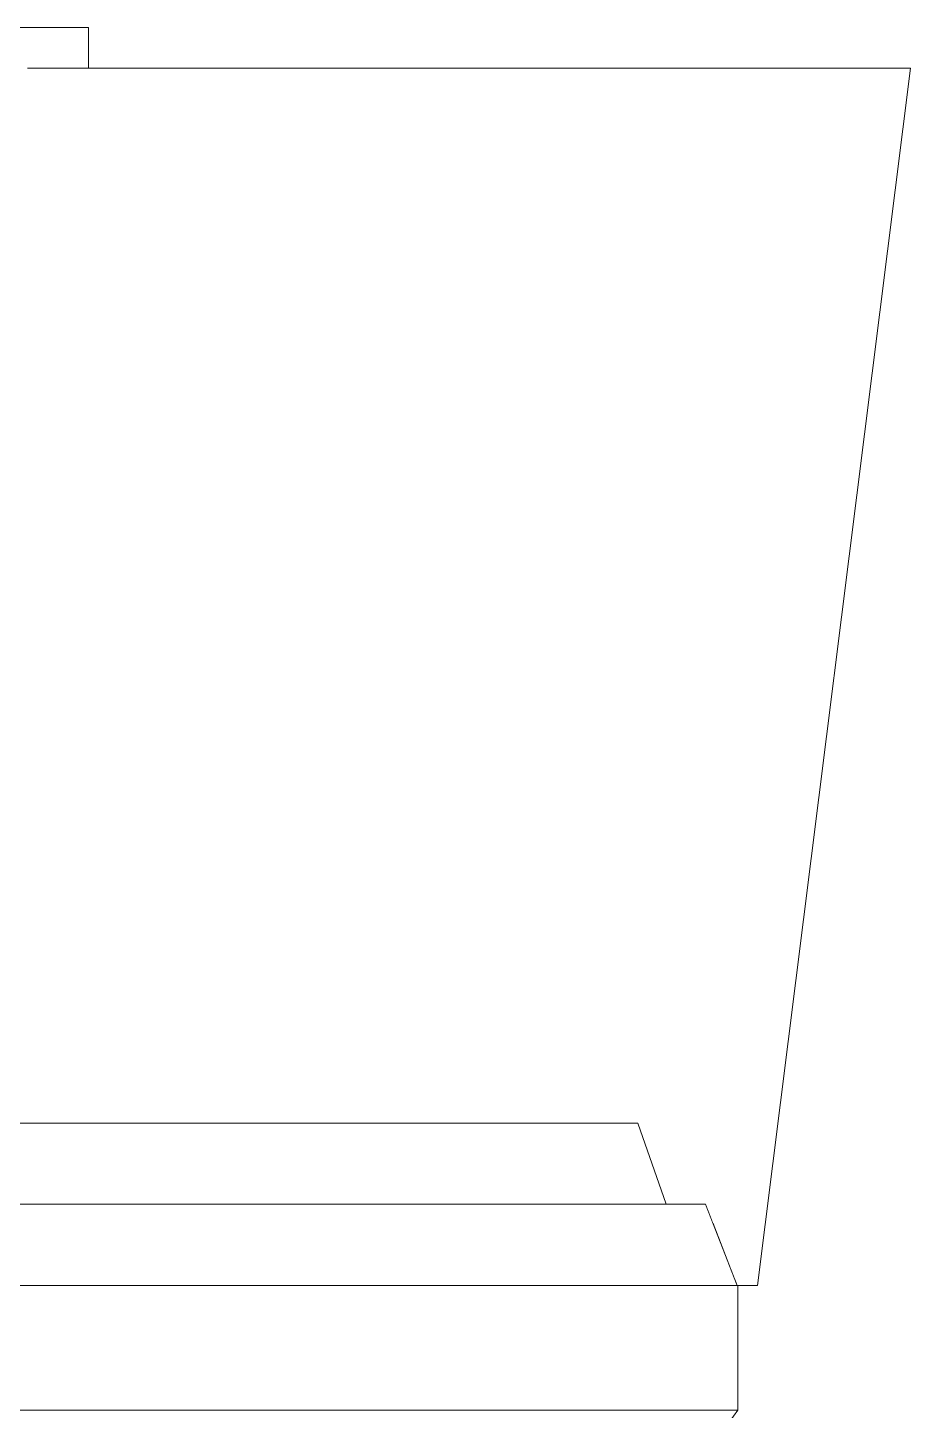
# Model space of a CAD drawing. Header units: millimetres. Extents: x 14397 to 67587, y -11631 to -8348.
# Drawn here: x 33196.3 to 33413.8, y -10979 to -10638.2 of the extents above; entities that cross this region are included whole.
import ezdxf

# ---------------------------------------------------------------- set-up
doc = ezdxf.new("R2010")
doc.units = ezdxf.units.MM
doc.header["$MEASUREMENT"] = 0
doc.linetypes.add('Wipeout_Contour', pattern=[1000, 0, -1000])
doc.layers.add('NewA-Ee_40_20-M_GeneralFFAndEInternalSanitary', color=7, linetype='Continuous')

# ---------------------------------------------------------------- blocks, each defined once
blk = doc.blocks.new('Section Elem_55_6', base_point=(23895.45, -115148.23))
at = {"color": 254, "linetype": 'Wipeout_Contour', "lineweight": 0, "ltscale": 105315.667109}
blk.add_wipeout([(33376.12, -10948.23), (33408.73, -10648.23), (33374.69, -10948.23)], dxfattribs=at).dxf.layer = 'NewA-Ee_40_20-M_GeneralFFAndEInternalSanitary'
at = {"color": 254, "linetype": 'Wipeout_Contour', "lineweight": 0, "ltscale": 140496.261018}
blk.add_wipeout([(33371.31, -10979), (33371.31, -10948.23), (33366.95, -10948.23), (33366.95, -10979)], dxfattribs=at).dxf.layer = 'NewA-Ee_40_20-M_GeneralFFAndEInternalSanitary'
at = {"color": 254, "linetype": 'Wipeout_Contour', "lineweight": 0, "ltscale": 104995.829783}
blk.add_wipeout([(33196.3, -10979), (33196.3, -11112.34), (33214.01, -11112.34)], dxfattribs=at).dxf.layer = 'NewA-Ee_40_20-M_GeneralFFAndEInternalSanitary'
at = {"color": 254, "linetype": 'Wipeout_Contour', "lineweight": 0, "ltscale": 105242.126778}
blk.add_wipeout([(33315.98, -10979), (33254.19, -11112.34), (33341.23, -10979)], dxfattribs=at).dxf.layer = 'NewA-Ee_40_20-M_GeneralFFAndEInternalSanitary'
at = {"color": 254, "linetype": 'Wipeout_Contour', "lineweight": 0, "ltscale": 105259.490098}
blk.add_wipeout([(33376.12, -10948.23), (33413.8, -10648.23), (33408.73, -10648.23)], dxfattribs=at).dxf.layer = 'NewA-Ee_40_20-M_GeneralFFAndEInternalSanitary'
at = {"color": 254, "linetype": 'Wipeout_Contour', "lineweight": 0, "ltscale": 140468.809154}
blk.add_wipeout([(33366.95, -10979), (33366.95, -10948.23), (33356.86, -10948.23), (33356.86, -10979)], dxfattribs=at).dxf.layer = 'NewA-Ee_40_20-M_GeneralFFAndEInternalSanitary'
at = {"color": 254, "linetype": 'Wipeout_Contour', "lineweight": 0, "ltscale": 105091.800759}
blk.add_wipeout([(33230.36, -11112.34), (33281.57, -10979), (33240.63, -10979)], dxfattribs=at).dxf.layer = 'NewA-Ee_40_20-M_GeneralFFAndEInternalSanitary'
at = {"layer": 'NewA-Ee_40_20-M_GeneralFFAndEInternalSanitary', "color": 1, "linetype": 'Continuous', "lineweight": 18}
blk.add_line((33371.31, -10979), (33366.95, -10979), dxfattribs=at)
at = {"color": 254, "linetype": 'Wipeout_Contour', "lineweight": 0, "ltscale": 140419.92735}
blk.add_wipeout([(33356.86, -10948.23), (33341.23, -10948.23), (33341.23, -10979), (33356.86, -10979)], dxfattribs=at).dxf.layer = 'NewA-Ee_40_20-M_GeneralFFAndEInternalSanitary'
at = {"layer": 'NewA-Ee_40_20-M_GeneralFFAndEInternalSanitary', "color": 1, "linetype": 'Continuous', "lineweight": 18}
blk.add_line((33366.95, -10979), (33356.86, -10979), dxfattribs=at)
at = {"color": 254, "linetype": 'Wipeout_Contour', "lineweight": 0, "ltscale": 140342.264738}
blk.add_wipeout([(33341.23, -10948.23), (33315.98, -10948.23), (33315.98, -10979), (33341.23, -10979)], dxfattribs=at).dxf.layer = 'NewA-Ee_40_20-M_GeneralFFAndEInternalSanitary'
at = {"layer": 'NewA-Ee_40_20-M_GeneralFFAndEInternalSanitary', "color": 1, "linetype": 'Continuous', "lineweight": 18}
blk.add_line((33356.86, -10979), (33341.23, -10979), dxfattribs=at)
at = {"color": 254, "linetype": 'Wipeout_Contour', "lineweight": 0, "ltscale": 140228.937214}
blk.add_wipeout([(33315.98, -10948.23), (33281.57, -10948.23), (33281.57, -10979), (33315.98, -10979)], dxfattribs=at).dxf.layer = 'NewA-Ee_40_20-M_GeneralFFAndEInternalSanitary'
at = {"layer": 'NewA-Ee_40_20-M_GeneralFFAndEInternalSanitary', "color": 1, "linetype": 'Continuous', "lineweight": 18}
blk.add_line((33341.23, -10979), (33315.98, -10979), dxfattribs=at)
at = {"color": 254, "linetype": 'Wipeout_Contour', "lineweight": 0, "ltscale": 140085.810536}
blk.add_wipeout([(33240.63, -10979), (33281.57, -10979), (33281.57, -10948.23), (33240.63, -10948.23)], dxfattribs=at).dxf.layer = 'NewA-Ee_40_20-M_GeneralFFAndEInternalSanitary'
at = {"layer": 'NewA-Ee_40_20-M_GeneralFFAndEInternalSanitary', "color": 1, "linetype": 'Continuous', "lineweight": 18}
for p, q in [((33274.22, -11112.34), (33371.31, -10979)), ((33315.98, -10979), (33281.57, -10979))]:
    blk.add_line(p, q, dxfattribs=at)
at = {"color": 254, "linetype": 'Wipeout_Contour', "lineweight": 0, "ltscale": 139923.850336}
blk.add_wipeout([(33240.63, -10948.23), (33196.3, -10948.23), (33196.3, -10979), (33240.63, -10979)], dxfattribs=at).dxf.layer = 'NewA-Ee_40_20-M_GeneralFFAndEInternalSanitary'
at = {"layer": 'NewA-Ee_40_20-M_GeneralFFAndEInternalSanitary', "color": 1, "linetype": 'Continuous', "lineweight": 18}
for p, q in [((33196.3, -10979), (33151.97, -10979)), ((33240.63, -10979), (33196.3, -10979)), ((33281.57, -10979), (33240.63, -10979))]:
    blk.add_line(p, q, dxfattribs=at)
at = {"color": 254, "linetype": 'Wipeout_Contour', "lineweight": 0, "ltscale": 104777.499299}
blk.add_wipeout([(33154.15, -10928.23), (33152.01, -10948.23), (33196.3, -10948.23)], dxfattribs=at).dxf.layer = 'NewA-Ee_40_20-M_GeneralFFAndEInternalSanitary'
at = {"color": 254, "linetype": 'Wipeout_Contour', "lineweight": 0, "ltscale": 105022.597053}
blk.add_wipeout([(33281.48, -10948.23), (33238.45, -10928.23), (33240.59, -10948.23)], dxfattribs=at).dxf.layer = 'NewA-Ee_40_20-M_GeneralFFAndEInternalSanitary'
at = {"color": 254, "linetype": 'Wipeout_Contour', "lineweight": 0, "ltscale": 104901.697522}
blk.add_wipeout([(33196.3, -10928.23), (33196.3, -10948.23), (33240.59, -10948.23)], dxfattribs=at).dxf.layer = 'NewA-Ee_40_20-M_GeneralFFAndEInternalSanitary'
at = {"color": 254, "linetype": 'Wipeout_Contour', "lineweight": 0, "ltscale": 105131.019394}
blk.add_wipeout([(33277.38, -10928.23), (33281.48, -10948.23), (33315.85, -10948.23)], dxfattribs=at).dxf.layer = 'NewA-Ee_40_20-M_GeneralFFAndEInternalSanitary'
at = {"color": 254, "linetype": 'Wipeout_Contour', "lineweight": 0, "ltscale": 104934.262251}
blk.add_wipeout([(33238.45, -10928.23), (33196.3, -10928.23), (33240.59, -10948.23)], dxfattribs=at).dxf.layer = 'NewA-Ee_40_20-M_GeneralFFAndEInternalSanitary'
at = {"color": 254, "linetype": 'Wipeout_Contour', "lineweight": 0, "ltscale": 105218.639928}
blk.add_wipeout([(33341.07, -10948.23), (33310.09, -10928.23), (33315.85, -10948.23)], dxfattribs=at).dxf.layer = 'NewA-Ee_40_20-M_GeneralFFAndEInternalSanitary'
at = {"color": 254, "linetype": 'Wipeout_Contour', "lineweight": 0, "ltscale": 104812.078942}
blk.add_wipeout([(33196.3, -10928.23), (33154.15, -10928.23), (33196.3, -10948.23)], dxfattribs=at).dxf.layer = 'NewA-Ee_40_20-M_GeneralFFAndEInternalSanitary'
at = {"color": 254, "linetype": 'Wipeout_Contour', "lineweight": 0, "ltscale": 105050.171411}
blk.add_wipeout([(33277.38, -10928.23), (33238.45, -10928.23), (33281.48, -10948.23)], dxfattribs=at).dxf.layer = 'NewA-Ee_40_20-M_GeneralFFAndEInternalSanitary'
at = {"color": 254, "linetype": 'Wipeout_Contour', "lineweight": 0, "ltscale": 105280.125}
blk.add_wipeout([(33341.07, -10948.23), (33356.69, -10948.23), (33334.09, -10928.23)], dxfattribs=at).dxf.layer = 'NewA-Ee_40_20-M_GeneralFFAndEInternalSanitary'
at = {"layer": 'NewA-Ee_40_20-M_GeneralFFAndEInternalSanitary', "color": 1, "linetype": 'Continuous', "lineweight": 18}
for p, q in [((33152.01, -10948.23), (33196.3, -10948.23)), ((33196.3, -10948.23), (33240.59, -10948.23)), ((33240.59, -10948.23), (33240.63, -10948.23)), ((33240.63, -10948.23), (33240.59, -10948.23))]:
    blk.add_line(p, q, dxfattribs=at)
at = {"color": 254, "linetype": 'Wipeout_Contour', "lineweight": 0, "ltscale": 105150.938838}
blk.add_wipeout([(33310.09, -10928.23), (33277.38, -10928.23), (33315.85, -10948.23)], dxfattribs=at).dxf.layer = 'NewA-Ee_40_20-M_GeneralFFAndEInternalSanitary'
at = {"color": 254, "linetype": 'Wipeout_Contour', "lineweight": 0, "ltscale": 105318.876736}
blk.add_wipeout([(33366.77, -10948.23), (33349.29, -10928.23), (33356.69, -10948.23)], dxfattribs=at).dxf.layer = 'NewA-Ee_40_20-M_GeneralFFAndEInternalSanitary'
at = {"layer": 'NewA-Ee_40_20-M_GeneralFFAndEInternalSanitary', "color": 1, "linetype": 'Continuous', "lineweight": 18}
blk.add_line((33281.57, -10948.23), (33240.63, -10948.23), dxfattribs=at)
at = {"color": 254, "linetype": 'Wipeout_Contour', "lineweight": 0, "ltscale": 105085.144092}
blk.add_wipeout([(33303.9, -10928.23), (33269.27, -10908.23), (33272.96, -10928.23)], dxfattribs=at).dxf.layer = 'NewA-Ee_40_20-M_GeneralFFAndEInternalSanitary'
at = {"color": 254, "linetype": 'Wipeout_Contour', "lineweight": 0, "ltscale": 105228.859725}
blk.add_wipeout([(33334.09, -10928.23), (33310.09, -10928.23), (33341.07, -10948.23)], dxfattribs=at).dxf.layer = 'NewA-Ee_40_20-M_GeneralFFAndEInternalSanitary'
at = {"color": 254, "linetype": 'Wipeout_Contour', "lineweight": 0, "ltscale": 140449.223189}
blk.add_wipeout([(33359.1, -10928.23), (33366.77, -10948.23), (33371.12, -10948.23), (33363.34, -10928.23)], dxfattribs=at).dxf.layer = 'NewA-Ee_40_20-M_GeneralFFAndEInternalSanitary'
at = {"layer": 'NewA-Ee_40_20-M_GeneralFFAndEInternalSanitary', "color": 1, "linetype": 'Continuous', "lineweight": 18}
blk.add_line((33315.98, -10948.23), (33281.57, -10948.23), dxfattribs=at)
at = {"color": 254, "linetype": 'Wipeout_Contour', "lineweight": 0, "ltscale": 140418.352716}
blk.add_wipeout([(33370.74, -10947.26), (33371.12, -10948.23), (33374.69, -10948.23), (33394.51, -10648.23)], dxfattribs=at).dxf.layer = 'NewA-Ee_40_20-M_GeneralFFAndEInternalSanitary'
at = {"color": 254, "linetype": 'Wipeout_Contour', "lineweight": 0, "ltscale": 105102.358121}
blk.add_wipeout([(33269.27, -10908.23), (33303.9, -10928.23), (33298.71, -10908.23)], dxfattribs=at).dxf.layer = 'NewA-Ee_40_20-M_GeneralFFAndEInternalSanitary'
at = {"color": 254, "linetype": 'Wipeout_Contour', "lineweight": 0, "ltscale": 105281.041538}
blk.add_wipeout([(33349.29, -10928.23), (33334.09, -10928.23), (33356.69, -10948.23)], dxfattribs=at).dxf.layer = 'NewA-Ee_40_20-M_GeneralFFAndEInternalSanitary'
at = {"layer": 'NewA-Ee_40_20-M_GeneralFFAndEInternalSanitary', "color": 1, "linetype": 'Continuous', "lineweight": 18}
blk.add_line((33341.23, -10948.23), (33315.98, -10948.23), dxfattribs=at)
at = {"color": 254, "linetype": 'Wipeout_Contour', "lineweight": 0, "ltscale": 105240.016762}
blk.add_wipeout([(33374.69, -10948.23), (33408.73, -10648.23), (33394.51, -10648.23)], dxfattribs=at).dxf.layer = 'NewA-Ee_40_20-M_GeneralFFAndEInternalSanitary'
at = {"color": 254, "linetype": 'Wipeout_Contour', "lineweight": 0, "ltscale": 104987.554187}
blk.add_wipeout([(33272.96, -10928.23), (33234.24, -10908.23), (33236.16, -10928.23)], dxfattribs=at).dxf.layer = 'NewA-Ee_40_20-M_GeneralFFAndEInternalSanitary'
at = {"color": 254, "linetype": 'Wipeout_Contour', "lineweight": 0, "ltscale": 105314.496264}
blk.add_wipeout([(33359.1, -10928.23), (33349.29, -10928.23), (33366.77, -10948.23)], dxfattribs=at).dxf.layer = 'NewA-Ee_40_20-M_GeneralFFAndEInternalSanitary'
at = {"layer": 'NewA-Ee_40_20-M_GeneralFFAndEInternalSanitary', "color": 1, "linetype": 'Continuous', "lineweight": 18}
for p, q in [((33413.8, -10648.23), (33408.73, -10648.23)), ((33356.86, -10948.23), (33341.23, -10948.23))]:
    blk.add_line(p, q, dxfattribs=at)
at = {"color": 254, "linetype": 'Wipeout_Contour', "lineweight": 0, "ltscale": 105262.734894}
blk.add_wipeout([(33373.87, -10648.23), (33365.28, -10933.23), (33370.68, -10947.09)], dxfattribs=at).dxf.layer = 'NewA-Ee_40_20-M_GeneralFFAndEInternalSanitary'
at = {"color": 254, "linetype": 'Wipeout_Contour', "lineweight": 0, "ltscale": 105011.648442}
blk.add_wipeout([(33269.27, -10908.23), (33234.24, -10908.23), (33272.96, -10928.23)], dxfattribs=at).dxf.layer = 'NewA-Ee_40_20-M_GeneralFFAndEInternalSanitary'
at = {"color": 254, "linetype": 'Wipeout_Contour', "lineweight": 0, "ltscale": 140360.158393}
blk.add_wipeout([(33353.64, -10928.23), (33346.63, -10908.23), (33342.82, -10908.23), (33349.73, -10928.23)], dxfattribs=at).dxf.layer = 'NewA-Ee_40_20-M_GeneralFFAndEInternalSanitary'
at = {"layer": 'NewA-Ee_40_20-M_GeneralFFAndEInternalSanitary', "color": 1, "linetype": 'Continuous', "lineweight": 18}
for p, q in [((33238.45, -10928.23), (33277.38, -10928.23)), ((33366.95, -10948.23), (33356.86, -10948.23))]:
    blk.add_line(p, q, dxfattribs=at)
at = {"color": 254, "linetype": 'Wipeout_Contour', "lineweight": 0, "ltscale": 140324.180138}
blk.add_wipeout([(33370.68, -10947.09), (33370.74, -10947.26), (33394.51, -10648.23), (33373.87, -10648.23)], dxfattribs=at).dxf.layer = 'NewA-Ee_40_20-M_GeneralFFAndEInternalSanitary'
at = {"color": 254, "linetype": 'Wipeout_Contour', "lineweight": 0, "ltscale": 104878.731}
blk.add_wipeout([(33236.16, -10928.23), (33196.3, -10908.23), (33196.3, -10928.23)], dxfattribs=at).dxf.layer = 'NewA-Ee_40_20-M_GeneralFFAndEInternalSanitary'
at = {"color": 254, "linetype": 'Wipeout_Contour', "lineweight": 0, "ltscale": 105254.209499}
blk.add_wipeout([(33349.73, -10928.23), (33333.99, -10908.23), (33340.65, -10928.23)], dxfattribs=at).dxf.layer = 'NewA-Ee_40_20-M_GeneralFFAndEInternalSanitary'
at = {"layer": 'NewA-Ee_40_20-M_GeneralFFAndEInternalSanitary', "color": 1, "linetype": 'Continuous', "lineweight": 18}
for p, q in [((33376.12, -10948.23), (33413.8, -10648.23)), ((33408.73, -10648.23), (33394.51, -10648.23)), ((33371.31, -10948.23), (33366.95, -10948.23)), ((33371.31, -10979), (33371.31, -10948.23)), ((33374.69, -10948.23), (33371.31, -10948.23)), ((33376.12, -10948.23), (33374.69, -10948.23))]:
    blk.add_line(p, q, dxfattribs=at)
at = {"color": 254, "linetype": 'Wipeout_Contour', "lineweight": 0, "ltscale": 104907.308542}
blk.add_wipeout([(33234.24, -10908.23), (33196.3, -10908.23), (33236.16, -10928.23)], dxfattribs=at).dxf.layer = 'NewA-Ee_40_20-M_GeneralFFAndEInternalSanitary'
at = {"color": 254, "linetype": 'Wipeout_Contour', "lineweight": 0, "ltscale": 105249.607825}
blk.add_wipeout([(33349.73, -10928.23), (33342.82, -10908.23), (33333.99, -10908.23)], dxfattribs=at).dxf.layer = 'NewA-Ee_40_20-M_GeneralFFAndEInternalSanitary'
at = {"layer": 'NewA-Ee_40_20-M_GeneralFFAndEInternalSanitary', "color": 1, "linetype": 'Continuous', "lineweight": 18}
for p, q in [((33154.15, -10928.23), (33196.3, -10928.23)), ((33196.3, -10928.23), (33238.45, -10928.23))]:
    blk.add_line(p, q, dxfattribs=at)
at = {"color": 254, "linetype": 'Wipeout_Contour', "lineweight": 0, "ltscale": 104781.635417}
blk.add_wipeout([(33231.62, -10908.23), (33196.3, -10648.23), (33196.3, -10908.23)], dxfattribs=at).dxf.layer = 'NewA-Ee_40_20-M_GeneralFFAndEInternalSanitary'
at = {"color": 254, "linetype": 'Wipeout_Contour', "lineweight": 0, "ltscale": 104895.489738}
blk.add_wipeout([(33272.04, -10908.23), (33235.17, -10648.23), (33236.8, -10908.23)], dxfattribs=at).dxf.layer = 'NewA-Ee_40_20-M_GeneralFFAndEInternalSanitary'
at = {"color": 254, "linetype": 'Wipeout_Contour', "lineweight": 0, "ltscale": 175415.252739}
blk.add_wipeout([(33350.8, -10648.23), (33356.69, -10883.76), (33357.8, -10928.23), (33363.34, -10928.23), (33363.97, -10929.86)], dxfattribs=at).dxf.layer = 'NewA-Ee_40_20-M_GeneralFFAndEInternalSanitary'
at = {"color": 254, "linetype": 'Wipeout_Contour', "lineweight": 0, "ltscale": 105219.339147}
blk.add_wipeout([(33340.65, -10928.23), (33320.31, -10908.23), (33326.6, -10928.23)], dxfattribs=at).dxf.layer = 'NewA-Ee_40_20-M_GeneralFFAndEInternalSanitary'
at = {"color": 254, "linetype": 'Wipeout_Contour', "lineweight": 0, "ltscale": 140260.220095}
blk.add_wipeout([(33373.87, -10648.23), (33350.8, -10648.23), (33363.97, -10929.86), (33365.28, -10933.23)], dxfattribs=at).dxf.layer = 'NewA-Ee_40_20-M_GeneralFFAndEInternalSanitary'
at = {"color": 254, "linetype": 'Wipeout_Contour', "lineweight": 0, "ltscale": 105219.484001}
blk.add_wipeout([(33320.31, -10908.23), (33340.65, -10928.23), (33333.99, -10908.23)], dxfattribs=at).dxf.layer = 'NewA-Ee_40_20-M_GeneralFFAndEInternalSanitary'
at = {"layer": 'NewA-Ee_40_20-M_GeneralFFAndEInternalSanitary', "color": 1, "linetype": 'Continuous', "lineweight": 18}
for p, q in [((33394.51, -10648.23), (33373.87, -10648.23)), ((33363.34, -10928.23), (33371.12, -10948.23))]:
    blk.add_line(p, q, dxfattribs=at)
at = {"color": 254, "linetype": 'Wipeout_Contour', "lineweight": 0, "ltscale": 105164.006599}
blk.add_wipeout([(33326.6, -10928.23), (33298.71, -10908.23), (33303.9, -10928.23)], dxfattribs=at).dxf.layer = 'NewA-Ee_40_20-M_GeneralFFAndEInternalSanitary'
at = {"color": 254, "linetype": 'Wipeout_Contour', "lineweight": 0, "ltscale": 105172.504223}
blk.add_wipeout([(33298.71, -10908.23), (33326.6, -10928.23), (33320.31, -10908.23)], dxfattribs=at).dxf.layer = 'NewA-Ee_40_20-M_GeneralFFAndEInternalSanitary'
at = {"layer": 'NewA-Ee_40_20-M_GeneralFFAndEInternalSanitary', "color": 1, "linetype": 'Continuous', "lineweight": 18}
blk.add_line((33277.38, -10928.23), (33310.09, -10928.23), dxfattribs=at)
at = {"color": 254, "linetype": 'Wipeout_Contour', "lineweight": 0, "ltscale": 175314.269514}
blk.add_wipeout([(33312.51, -10648.23), (33317.4, -10908.23), (33346.63, -10908.23), (33353.64, -10928.23), (33355.25, -10928.23)], dxfattribs=at).dxf.layer = 'NewA-Ee_40_20-M_GeneralFFAndEInternalSanitary'
at = {"color": 254, "linetype": 'Wipeout_Contour', "lineweight": 0, "ltscale": 140183.763441}
blk.add_wipeout([(33350.8, -10648.23), (33312.51, -10648.23), (33355.25, -10928.23), (33357.8, -10928.23)], dxfattribs=at).dxf.layer = 'NewA-Ee_40_20-M_GeneralFFAndEInternalSanitary'
at = {"layer": 'NewA-Ee_40_20-M_GeneralFFAndEInternalSanitary', "color": 1, "linetype": 'Continuous', "lineweight": 18}
for p, q in [((33373.87, -10648.23), (33350.8, -10648.23)), ((33333.99, -10908.23), (33320.31, -10908.23)), ((33342.82, -10908.23), (33333.99, -10908.23)), ((33346.63, -10908.23), (33342.82, -10908.23)), ((33353.64, -10928.23), (33346.63, -10908.23)), ((33310.09, -10928.23), (33334.09, -10928.23)), ((33334.09, -10928.23), (33349.29, -10928.23)), ((33349.29, -10928.23), (33359.1, -10928.23)), ((33359.1, -10928.23), (33363.34, -10928.23))]:
    blk.add_line(p, q, dxfattribs=at)
at = {"color": 254, "linetype": 'Wipeout_Contour', "lineweight": 0, "ltscale": 105008.989195}
blk.add_wipeout([(33312.26, -10908.23), (33273.94, -10648.23), (33277.21, -10908.23)], dxfattribs=at).dxf.layer = 'NewA-Ee_40_20-M_GeneralFFAndEInternalSanitary'
at = {"color": 254, "linetype": 'Wipeout_Contour', "lineweight": 0, "ltscale": 140018.880627}
blk.add_wipeout([(33312.51, -10648.23), (33273.94, -10648.23), (33312.26, -10908.23), (33317.4, -10908.23)], dxfattribs=at).dxf.layer = 'NewA-Ee_40_20-M_GeneralFFAndEInternalSanitary'
at = {"layer": 'NewA-Ee_40_20-M_GeneralFFAndEInternalSanitary', "color": 1, "linetype": 'Continuous', "lineweight": 18}
for p, q in [((33350.8, -10648.23), (33312.51, -10648.23)), ((33320.31, -10908.23), (33298.71, -10908.23))]:
    blk.add_line(p, q, dxfattribs=at)
at = {"color": 254, "linetype": 'Wipeout_Contour', "lineweight": 0, "ltscale": 139868.759087}
blk.add_wipeout([(33273.94, -10648.23), (33235.17, -10648.23), (33272.04, -10908.23), (33277.21, -10908.23)], dxfattribs=at).dxf.layer = 'NewA-Ee_40_20-M_GeneralFFAndEInternalSanitary'
at = {"layer": 'NewA-Ee_40_20-M_GeneralFFAndEInternalSanitary', "color": 1, "linetype": 'Continuous', "lineweight": 18}
for p, q in [((33312.51, -10648.23), (33273.94, -10648.23)), ((33298.71, -10908.23), (33269.27, -10908.23))]:
    blk.add_line(p, q, dxfattribs=at)
at = {"color": 254, "linetype": 'Wipeout_Contour', "lineweight": 0, "ltscale": 139718.000359}
blk.add_wipeout([(33235.17, -10648.23), (33196.3, -10648.23), (33231.62, -10908.23), (33236.8, -10908.23)], dxfattribs=at).dxf.layer = 'NewA-Ee_40_20-M_GeneralFFAndEInternalSanitary'
at = {"layer": 'NewA-Ee_40_20-M_GeneralFFAndEInternalSanitary', "color": 1, "linetype": 'Continuous', "lineweight": 18}
for p, q in [((33273.94, -10648.23), (33235.17, -10648.23)), ((33196.3, -10908.23), (33158.36, -10908.23)), ((33234.24, -10908.23), (33196.3, -10908.23)), ((33269.27, -10908.23), (33234.24, -10908.23))]:
    blk.add_line(p, q, dxfattribs=at)
at = {"color": 254, "linetype": 'Wipeout_Contour', "lineweight": 0, "ltscale": 139499.63951}
blk.add_wipeout([(33211.3, -10648.23), (33211.3, -10638.23), (33211.01, -10638.23), (33211.01, -10648.23)], dxfattribs=at).dxf.layer = 'NewA-Ee_40_20-M_GeneralFFAndEInternalSanitary'
at = {"color": 254, "linetype": 'Wipeout_Contour', "lineweight": 0, "ltscale": 139497.464847}
blk.add_wipeout([(33211.01, -10648.23), (33211.01, -10638.23), (33210.16, -10638.23), (33210.16, -10648.23)], dxfattribs=at).dxf.layer = 'NewA-Ee_40_20-M_GeneralFFAndEInternalSanitary'
at = {"color": 254, "linetype": 'Wipeout_Contour', "lineweight": 0, "ltscale": 139493.199095}
blk.add_wipeout([(33210.16, -10648.23), (33210.16, -10638.23), (33208.77, -10638.23), (33208.77, -10648.23)], dxfattribs=at).dxf.layer = 'NewA-Ee_40_20-M_GeneralFFAndEInternalSanitary'
at = {"layer": 'NewA-Ee_40_20-M_GeneralFFAndEInternalSanitary', "color": 1, "linetype": 'Continuous', "lineweight": 18}
for p, q in [((33211.3, -10638.23), (33211.01, -10638.23)), ((33211.3, -10648.23), (33211.3, -10638.23))]:
    blk.add_line(p, q, dxfattribs=at)
at = {"color": 254, "linetype": 'Wipeout_Contour', "lineweight": 0, "ltscale": 139487.006205}
blk.add_wipeout([(33208.77, -10648.23), (33208.77, -10638.23), (33206.91, -10638.23), (33206.91, -10648.23)], dxfattribs=at).dxf.layer = 'NewA-Ee_40_20-M_GeneralFFAndEInternalSanitary'
at = {"layer": 'NewA-Ee_40_20-M_GeneralFFAndEInternalSanitary', "color": 1, "linetype": 'Continuous', "lineweight": 18}
for p, q in [((33210.16, -10638.23), (33208.77, -10638.23)), ((33211.01, -10638.23), (33210.16, -10638.23))]:
    blk.add_line(p, q, dxfattribs=at)
at = {"color": 254, "linetype": 'Wipeout_Contour', "lineweight": 0, "ltscale": 139479.12419}
blk.add_wipeout([(33206.91, -10648.23), (33206.91, -10638.23), (33204.63, -10638.23), (33204.63, -10648.23)], dxfattribs=at).dxf.layer = 'NewA-Ee_40_20-M_GeneralFFAndEInternalSanitary'
at = {"layer": 'NewA-Ee_40_20-M_GeneralFFAndEInternalSanitary', "color": 1, "linetype": 'Continuous', "lineweight": 18}
blk.add_line((33208.77, -10638.23), (33206.91, -10638.23), dxfattribs=at)
at = {"color": 254, "linetype": 'Wipeout_Contour', "lineweight": 0, "ltscale": 139469.855978}
blk.add_wipeout([(33204.63, -10648.23), (33204.63, -10638.23), (33202.04, -10638.23), (33202.04, -10648.23)], dxfattribs=at).dxf.layer = 'NewA-Ee_40_20-M_GeneralFFAndEInternalSanitary'
at = {"layer": 'NewA-Ee_40_20-M_GeneralFFAndEInternalSanitary', "color": 1, "linetype": 'Continuous', "lineweight": 18}
blk.add_line((33206.91, -10638.23), (33204.63, -10638.23), dxfattribs=at)
at = {"color": 254, "linetype": 'Wipeout_Contour', "lineweight": 0, "ltscale": 139459.557764}
blk.add_wipeout([(33202.04, -10648.23), (33202.04, -10638.23), (33199.23, -10638.23), (33199.23, -10648.23)], dxfattribs=at).dxf.layer = 'NewA-Ee_40_20-M_GeneralFFAndEInternalSanitary'
at = {"layer": 'NewA-Ee_40_20-M_GeneralFFAndEInternalSanitary', "color": 1, "linetype": 'Continuous', "lineweight": 18}
blk.add_line((33204.63, -10638.23), (33202.04, -10638.23), dxfattribs=at)
at = {"color": 254, "linetype": 'Wipeout_Contour', "lineweight": 0, "ltscale": 139448.625322}
blk.add_wipeout([(33199.23, -10648.23), (33199.23, -10638.23), (33196.3, -10638.23), (33196.3, -10648.23)], dxfattribs=at).dxf.layer = 'NewA-Ee_40_20-M_GeneralFFAndEInternalSanitary'
at = {"layer": 'NewA-Ee_40_20-M_GeneralFFAndEInternalSanitary', "color": 1, "linetype": 'Continuous', "lineweight": 18}
blk.add_line((33202.04, -10638.23), (33199.23, -10638.23), dxfattribs=at)
at = {"color": 254, "linetype": 'Wipeout_Contour', "lineweight": 0, "ltscale": 139437.47879}
blk.add_wipeout([(33196.3, -10648.23), (33196.3, -10638.23), (33193.37, -10638.23), (33193.37, -10648.23)], dxfattribs=at).dxf.layer = 'NewA-Ee_40_20-M_GeneralFFAndEInternalSanitary'
at = {"layer": 'NewA-Ee_40_20-M_GeneralFFAndEInternalSanitary', "color": 1, "linetype": 'Continuous', "lineweight": 18}
for p, q in [((33196.3, -10638.23), (33193.37, -10638.23)), ((33199.23, -10638.23), (33196.3, -10638.23)), ((33235.17, -10648.23), (33196.3, -10648.23))]:
    blk.add_line(p, q, dxfattribs=at)

msp = doc.modelspace()

# ---------------------------------------------------------------- block references
at = {"layer": 'NewA-Ee_40_20-M_GeneralFFAndEInternalSanitary', "lineweight": 0}
msp.add_blockref('Section Elem_55_6', (23895.45, -115148.23), dxfattribs=at)

doc.saveas('drawing.dxf')
